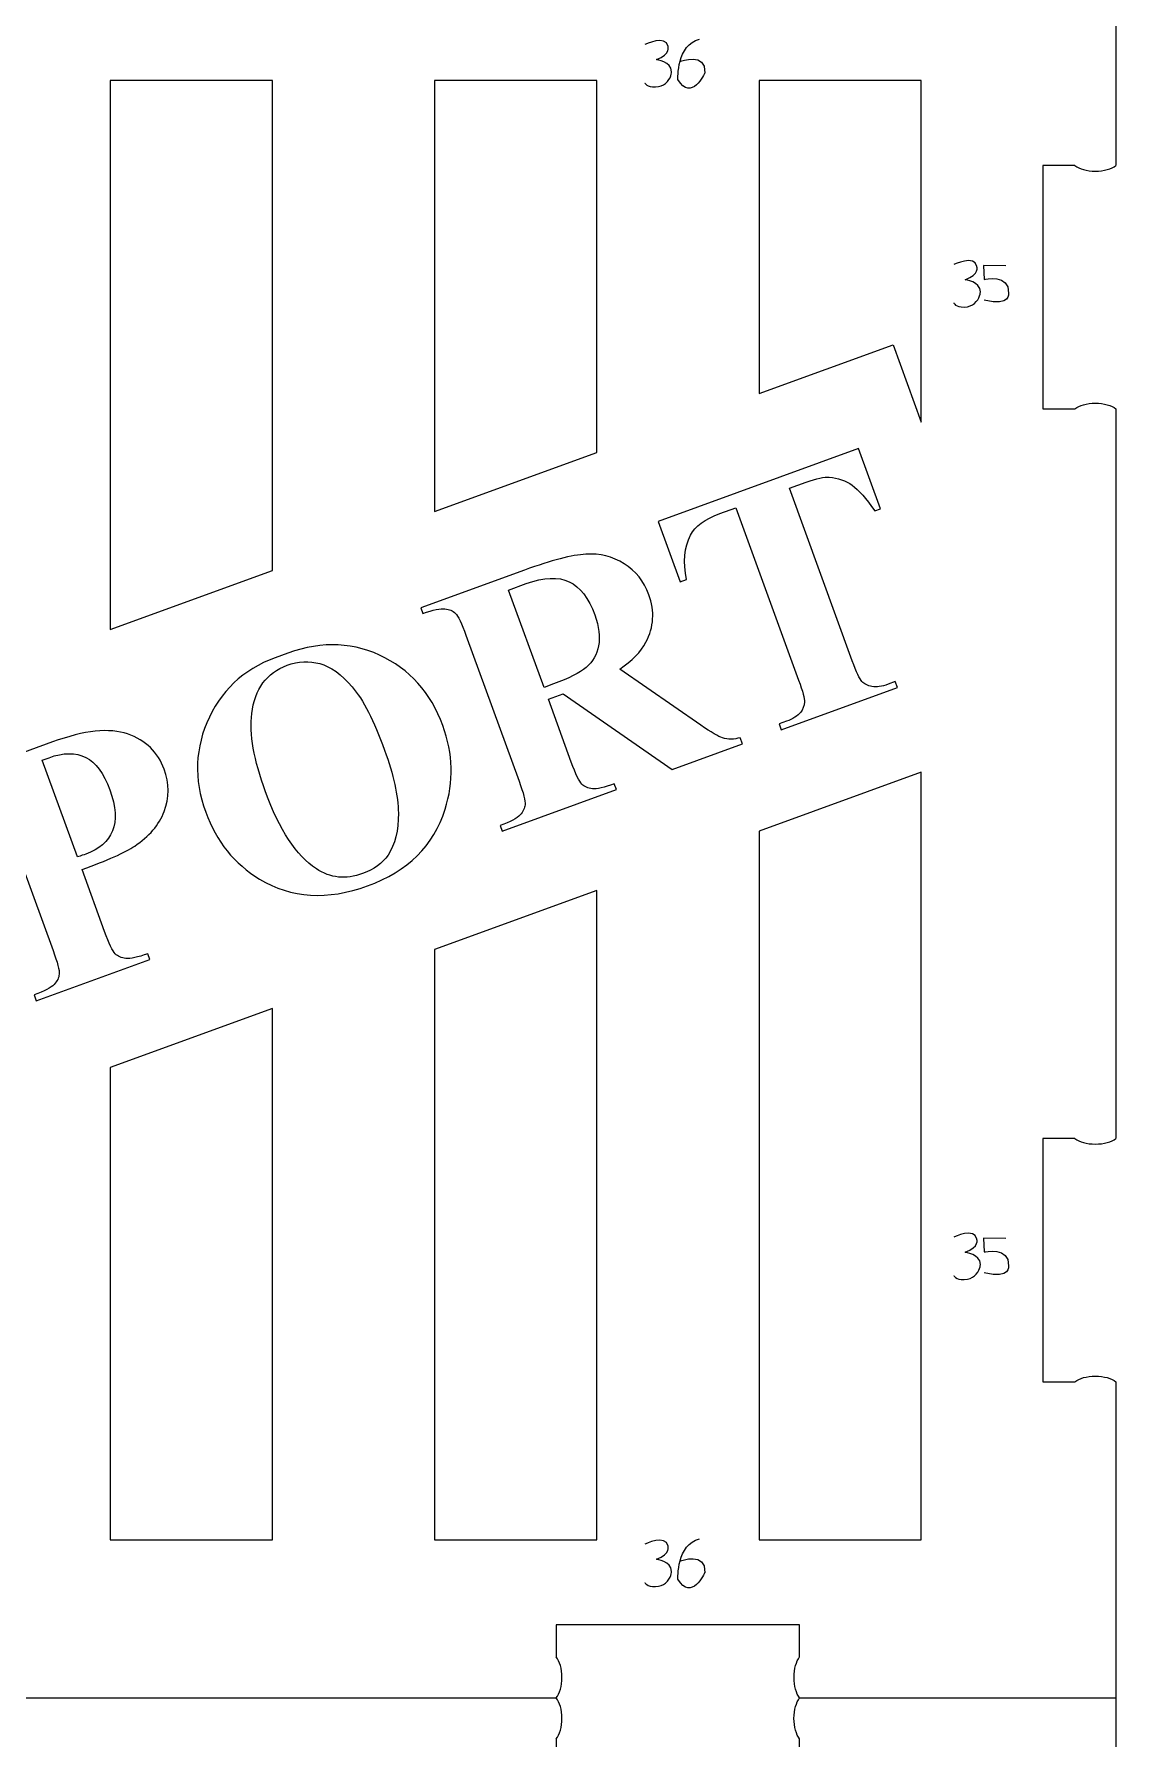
# Model space of a CAD drawing. Header units: centimetres. Extents: x -25 to 25, y -32.5 to 32.5.
# Drawn here: x 9.98 to 14.42, y -1.8 to 5.21 of the extents above; entities that cross this region are included whole.
import ezdxf

# ---------------------------------------------------------------- set-up
doc = ezdxf.new("R2010")
doc.units = ezdxf.units.CM
doc.header["$MEASUREMENT"] = 0
doc.layers.add('Capa 1', color=7, linetype='Continuous')

msp = doc.modelspace()

# ---------------------------------------------------------------- linework, layer by layer
at = {"layer": 'Capa 1', "color": 250, "lineweight": 20}
for points, knots in [([(13.12394, 5.66759), (13.12394, 5.66759), (14.12394, 5.66759), (14.12394, 5.66759), (14.12394, 5.66759), (14.12394, 5.66759), (14.42394, 5.66759), (14.42394, 5.66759), (14.42394, 5.66759), (14.42394, 5.66759), (14.42394, 4.66759), (14.42394, 4.66759)], [0, 0, 0, 0, 0.25, 0.25, 0.25, 0.25, 0.5, 0.5, 0.5, 0.5, 1, 1, 1, 1]), ([(14.2555, 4.66765), (14.2555, 4.66765), (14.12394, 4.66759), (14.12394, 4.66759), (14.12394, 4.66759), (14.12394, 4.66759), (14.12394, 3.66759), (14.12394, 3.66759), (14.12394, 3.66759), (14.12394, 3.66759), (14.2555, 3.66765), (14.2555, 3.66765)], [0, 0, 0, 0, 0.25, 0.25, 0.25, 0.25, 0.5, 0.5, 0.5, 0.5, 1, 1, 1, 1]), ([(14.2555, 4.66765), (14.27327, 4.65379), (14.30435, 4.64461), (14.33971, 4.6446), (14.33971, 4.6446), (14.37507, 4.64459), (14.40615, 4.65375), (14.42394, 4.6676)], [0, 0, 0, 0, 0.3333333, 0.3333333, 0.3333333, 0.3333333, 1, 1, 1, 1]), ([(14.2555, 3.66765), (14.27328, 3.6815), (14.30437, 3.69066), (14.33973, 3.69065), (14.33973, 3.69065), (14.37508, 3.69064), (14.40617, 3.68145), (14.42394, 3.66759)], [0, 0, 0, 0, 0.3333333, 0.3333333, 0.3333333, 0.3333333, 1, 1, 1, 1]), ([(14.2555, 0.66765), (14.2555, 0.66765), (14.12394, 0.66759), (14.12394, 0.66759), (14.12394, 0.66759), (14.12394, 0.66759), (14.12394, -0.33241), (14.12394, -0.33241), (14.12394, -0.33241), (14.12394, -0.33241), (14.2555, -0.33235), (14.2555, -0.33235)], [0, 0, 0, 0, 0.25, 0.25, 0.25, 0.25, 0.5, 0.5, 0.5, 0.5, 1, 1, 1, 1]), ([(14.2555, 0.66765), (14.27327, 0.65379), (14.30435, 0.64461), (14.33971, 0.6446), (14.33971, 0.6446), (14.37507, 0.64459), (14.40615, 0.65375), (14.42394, 0.6676)], [0, 0, 0, 0, 0.3333333, 0.3333333, 0.3333333, 0.3333333, 1, 1, 1, 1]), ([(14.2555, -0.33235), (14.27328, -0.3185), (14.30437, -0.30934), (14.33973, -0.30935), (14.33973, -0.30935), (14.37508, -0.30936), (14.40617, -0.31855), (14.42394, -0.33241)], [0, 0, 0, 0, 0.3333333, 0.3333333, 0.3333333, 0.3333333, 1, 1, 1, 1]), ([(14.42394, -0.33241), (14.42394, -0.33241), (14.42394, -1.33241), (14.42394, -1.33241), (14.42394, -1.33241), (14.42394, -1.33241), (14.42394, -1.63241), (14.42394, -1.63241)], [0, 0, 0, 0, 0.3333333, 0.3333333, 0.3333333, 0.3333333, 1, 1, 1, 1]), ([(13.124, -1.46397), (13.124, -1.46397), (13.12394, -1.33241), (13.12394, -1.33241), (13.12394, -1.33241), (13.12394, -1.33241), (12.12394, -1.33241), (12.12394, -1.33241), (12.12394, -1.33241), (12.12394, -1.33241), (12.12399, -1.46397), (12.12399, -1.46397)], [0, 0, 0, 0, 0.25, 0.25, 0.25, 0.25, 0.5, 0.5, 0.5, 0.5, 1, 1, 1, 1]), ([(12.12394, -1.63241), (12.1378, -1.61464), (12.14698, -1.58356), (12.14699, -1.5482), (12.14699, -1.5482), (12.147, -1.51284), (12.13784, -1.48176), (12.12399, -1.46397)], [0, 0, 0, 0, 0.3333333, 0.3333333, 0.3333333, 0.3333333, 1, 1, 1, 1]), ([(13.12394, -1.63241), (13.11009, -1.61463), (13.10093, -1.58354), (13.10094, -1.54818), (13.10094, -1.54818), (13.10095, -1.51283), (13.11014, -1.48174), (13.124, -1.46397)], [0, 0, 0, 0, 0.3333333, 0.3333333, 0.3333333, 0.3333333, 1, 1, 1, 1]), ([(12.12389, -1.80085), (12.13775, -1.78308), (12.14693, -1.752), (12.14694, -1.71664), (12.14694, -1.71664), (12.14695, -1.68128), (12.13779, -1.6502), (12.12394, -1.63241)], [0, 0, 0, 0, 0.3333333, 0.3333333, 0.3333333, 0.3333333, 1, 1, 1, 1]), ([(13.12389, -1.80085), (13.11004, -1.78307), (13.10088, -1.75198), (13.10089, -1.71662), (13.10089, -1.71662), (13.1009, -1.68127), (13.11009, -1.65018), (13.12395, -1.63241)], [0, 0, 0, 0, 0.3333333, 0.3333333, 0.3333333, 0.3333333, 1, 1, 1, 1]), ([(13.12394, -1.63241), (13.12394, -1.63241), (14.12394, -1.63241), (14.12394, -1.63241), (14.12394, -1.63241), (14.12394, -1.63241), (14.42394, -1.63241), (14.42394, -1.63241), (14.42394, -1.63241), (14.42394, -1.63241), (14.42394, -2.63241), (14.42394, -2.63241)], [0, 0, 0, 0, 0.25, 0.25, 0.25, 0.25, 0.5, 0.5, 0.5, 0.5, 1, 1, 1, 1]), ([(12.12389, -1.80085), (12.12389, -1.80085), (12.12394, -1.93241), (12.12394, -1.93241), (12.12394, -1.93241), (12.12394, -1.93241), (13.12394, -1.93241), (13.12394, -1.93241), (13.12394, -1.93241), (13.12394, -1.93241), (13.12389, -1.80085), (13.12389, -1.80085)], [0, 0, 0, 0, 0.25, 0.25, 0.25, 0.25, 0.5, 0.5, 0.5, 0.5, 1, 1, 1, 1])]:
    msp.add_open_spline(points, degree=3, knots=knots, dxfattribs=at)
at = {"layer": 'Capa 1', "color": 22, "lineweight": 5}
for points, knots in [([(12.48807, 5.00784), (12.48807, 5.00784), (12.4953, 4.98936), (12.53135, 4.99056), (12.53135, 4.99056), (12.55006, 4.99118), (12.56346, 4.99787), (12.57318, 5.00552), (12.57318, 5.00552), (12.59688, 5.02422), (12.5981, 5.05326), (12.5981, 5.05326), (12.5981, 5.05326), (12.59688, 5.09497), (12.53566, 5.10301), (12.53566, 5.10301), (12.53566, 5.10301), (12.59562, 5.1253), (12.58325, 5.15743), (12.58325, 5.15743), (12.58325, 5.15743), (12.57461, 5.20686), (12.48807, 5.16487), (12.48807, 5.16487)], [0, 0, 0, 0, 0.1428571, 0.1428571, 0.1428571, 0.1428571, 0.2857143, 0.2857143, 0.2857143, 0.2857143, 0.4285714, 0.4285714, 0.4285714, 0.4285714, 0.5714286, 0.5714286, 0.5714286, 0.5714286, 0.7142857, 0.7142857, 0.7142857, 0.7142857, 1, 1, 1, 1]), ([(12.63533, 5.09612), (12.63533, 5.09612), (12.73917, 5.13667), (12.73422, 5.04801), (12.73422, 5.04801), (12.73422, 5.04801), (12.67903, 4.92624), (12.62377, 5.02193), (12.62377, 5.02193), (12.62377, 5.02193), (12.61883, 5.167), (12.71274, 5.18676)], [0, 0, 0, 0, 0.25, 0.25, 0.25, 0.25, 0.5, 0.5, 0.5, 0.5, 1, 1, 1, 1]), ([(13.75726, 4.10317), (13.75726, 4.10317), (13.76449, 4.08469), (13.80054, 4.08589), (13.80054, 4.08589), (13.81925, 4.08651), (13.83265, 4.0932), (13.84237, 4.10085), (13.84237, 4.10085), (13.86607, 4.11955), (13.86729, 4.14859), (13.86729, 4.14859), (13.86729, 4.14859), (13.86607, 4.1903), (13.80485, 4.19834), (13.80485, 4.19834), (13.80485, 4.19834), (13.86481, 4.22063), (13.85244, 4.25276), (13.85244, 4.25276), (13.85244, 4.25276), (13.8438, 4.30219), (13.75726, 4.2602), (13.75726, 4.2602)], [0, 0, 0, 0, 0.1428571, 0.1428571, 0.1428571, 0.1428571, 0.2857143, 0.2857143, 0.2857143, 0.2857143, 0.4285714, 0.4285714, 0.4285714, 0.4285714, 0.5714286, 0.5714286, 0.5714286, 0.5714286, 0.7142857, 0.7142857, 0.7142857, 0.7142857, 1, 1, 1, 1]), ([(13.9713, 4.25554), (13.9713, 4.25554), (13.87983, 4.25609), (13.87983, 4.25609), (13.87983, 4.25609), (13.87983, 4.25609), (13.88312, 4.19971), (13.88312, 4.19971)], [0, 0, 0, 0, 0.3333333, 0.3333333, 0.3333333, 0.3333333, 1, 1, 1, 1]), ([(13.88312, 4.19971), (13.88312, 4.19971), (13.98821, 4.22377), (13.98203, 4.14254), (13.98203, 4.14254), (13.98203, 4.14254), (13.99314, 4.08685), (13.88312, 4.11406)], [0, 0, 0, 0, 0.3333333, 0.3333333, 0.3333333, 0.3333333, 1, 1, 1, 1]), ([(13.75726, 0.10461), (13.75726, 0.10461), (13.76449, 0.08613), (13.80054, 0.08733), (13.80054, 0.08733), (13.81925, 0.08795), (13.83265, 0.09464), (13.84237, 0.10229), (13.84237, 0.10229), (13.86607, 0.12099), (13.86729, 0.15003), (13.86729, 0.15003), (13.86729, 0.15003), (13.86607, 0.19174), (13.80485, 0.19978), (13.80485, 0.19978), (13.80485, 0.19978), (13.86481, 0.22207), (13.85244, 0.2542), (13.85244, 0.2542), (13.85244, 0.2542), (13.8438, 0.30363), (13.75726, 0.26164), (13.75726, 0.26164)], [0, 0, 0, 0, 0.1428571, 0.1428571, 0.1428571, 0.1428571, 0.2857143, 0.2857143, 0.2857143, 0.2857143, 0.4285714, 0.4285714, 0.4285714, 0.4285714, 0.5714286, 0.5714286, 0.5714286, 0.5714286, 0.7142857, 0.7142857, 0.7142857, 0.7142857, 1, 1, 1, 1]), ([(13.9713, 0.25698), (13.9713, 0.25698), (13.87983, 0.25753), (13.87983, 0.25753), (13.87983, 0.25753), (13.87983, 0.25753), (13.88312, 0.20115), (13.88312, 0.20115)], [0, 0, 0, 0, 0.3333333, 0.3333333, 0.3333333, 0.3333333, 1, 1, 1, 1]), ([(13.88312, 0.20115), (13.88312, 0.20115), (13.98821, 0.22521), (13.98203, 0.14398), (13.98203, 0.14398), (13.98203, 0.14398), (13.99314, 0.08829), (13.88312, 0.1155)], [0, 0, 0, 0, 0.3333333, 0.3333333, 0.3333333, 0.3333333, 1, 1, 1, 1]), ([(12.48807, -1.15758), (12.48807, -1.15758), (12.4953, -1.17606), (12.53135, -1.17486), (12.53135, -1.17486), (12.55006, -1.17424), (12.56346, -1.16755), (12.57318, -1.1599), (12.57318, -1.1599), (12.59688, -1.1412), (12.5981, -1.11216), (12.5981, -1.11216), (12.5981, -1.11216), (12.59688, -1.07045), (12.53566, -1.06241), (12.53566, -1.06241), (12.53566, -1.06241), (12.59562, -1.04012), (12.58325, -1.00799), (12.58325, -1.00799), (12.58325, -1.00799), (12.57461, -0.95856), (12.48807, -1.00055), (12.48807, -1.00055)], [0, 0, 0, 0, 0.1428571, 0.1428571, 0.1428571, 0.1428571, 0.2857143, 0.2857143, 0.2857143, 0.2857143, 0.4285714, 0.4285714, 0.4285714, 0.4285714, 0.5714286, 0.5714286, 0.5714286, 0.5714286, 0.7142857, 0.7142857, 0.7142857, 0.7142857, 1, 1, 1, 1]), ([(12.63533, -1.0693), (12.63533, -1.0693), (12.73917, -1.02875), (12.73422, -1.11741), (12.73422, -1.11741), (12.73422, -1.11741), (12.67903, -1.23918), (12.62377, -1.14349), (12.62377, -1.14349), (12.62377, -1.14349), (12.61883, -0.99842), (12.71274, -0.97866)], [0, 0, 0, 0, 0.25, 0.25, 0.25, 0.25, 0.5, 0.5, 0.5, 0.5, 1, 1, 1, 1])]:
    msp.add_open_spline(points, degree=3, knots=knots, dxfattribs=at)
at = {"layer": 'Capa 1', "color": 240, "lineweight": 20}
for points, knots in [([(10.29061, 5.01759), (10.29061, 5.01759), (10.95727, 5.01759), (10.95727, 5.01759), (10.95727, 5.01759), (10.95727, 5.01759), (10.95727, 3.00248), (10.95727, 3.00248), (10.95727, 3.00248), (10.95727, 3.00248), (10.29061, 2.75984), (10.29061, 2.75984), (10.29061, 2.75984), (10.29061, 2.75984), (10.29061, 5.01759), (10.29061, 5.01759)], [0, 0, 0, 0, 0.2, 0.2, 0.2, 0.2, 0.4, 0.4, 0.4, 0.4, 0.6, 0.6, 0.6, 0.6, 1, 1, 1, 1]), ([(11.62394, 5.01759), (11.62394, 5.01759), (12.29061, 5.01759), (12.29061, 5.01759), (12.29061, 5.01759), (12.29061, 5.01759), (12.29061, 3.48778), (12.29061, 3.48778), (12.29061, 3.48778), (12.29061, 3.48778), (11.62394, 3.24513), (11.62394, 3.24513), (11.62394, 3.24513), (11.62394, 3.24513), (11.62394, 5.01759), (11.62394, 5.01759)], [0, 0, 0, 0, 0.2, 0.2, 0.2, 0.2, 0.4, 0.4, 0.4, 0.4, 0.6, 0.6, 0.6, 0.6, 1, 1, 1, 1]), ([(12.95727, 5.01759), (12.95727, 5.01759), (13.62394, 5.01759), (13.62394, 5.01759), (13.62394, 5.01759), (13.62394, 5.01759), (13.62394, 3.61314), (13.62394, 3.61314), (13.62394, 3.61314), (13.62394, 3.61314), (13.50826, 3.93097), (13.50826, 3.93097), (13.50826, 3.93097), (13.50826, 3.93097), (12.95727, 3.73043), (12.95727, 3.73043), (12.95727, 3.73043), (12.95727, 3.73043), (12.95727, 5.01759), (12.95727, 5.01759)], [0, 0, 0, 0, 0.1666667, 0.1666667, 0.1666667, 0.1666667, 0.3333333, 0.3333333, 0.3333333, 0.3333333, 0.5, 0.5, 0.5, 0.5, 0.6666667, 0.6666667, 0.6666667, 0.6666667, 1, 1, 1, 1]), ([(13.62394, 2.17313), (13.62394, 2.17313), (13.62394, -0.98241), (13.62394, -0.98241), (13.62394, -0.98241), (13.62394, -0.98241), (12.95727, -0.98241), (12.95727, -0.98241), (12.95727, -0.98241), (12.95727, -0.98241), (12.95727, 1.93048), (12.95727, 1.93048), (12.95727, 1.93048), (12.95727, 1.93048), (13.62394, 2.17313), (13.62394, 2.17313)], [0, 0, 0, 0, 0.2, 0.2, 0.2, 0.2, 0.4, 0.4, 0.4, 0.4, 0.6, 0.6, 0.6, 0.6, 1, 1, 1, 1]), ([(12.29061, 1.68784), (12.29061, 1.68784), (12.29061, -0.98241), (12.29061, -0.98241), (12.29061, -0.98241), (12.29061, -0.98241), (11.62394, -0.98241), (11.62394, -0.98241), (11.62394, -0.98241), (11.62394, -0.98241), (11.62394, 1.44519), (11.62394, 1.44519), (11.62394, 1.44519), (11.62394, 1.44519), (12.29061, 1.68784), (12.29061, 1.68784)], [0, 0, 0, 0, 0.2, 0.2, 0.2, 0.2, 0.4, 0.4, 0.4, 0.4, 0.6, 0.6, 0.6, 0.6, 1, 1, 1, 1]), ([(10.95727, 1.20254), (10.95727, 1.20254), (10.95727, -0.98241), (10.95727, -0.98241), (10.95727, -0.98241), (10.95727, -0.98241), (10.29061, -0.98241), (10.29061, -0.98241), (10.29061, -0.98241), (10.29061, -0.98241), (10.29061, 0.9599), (10.29061, 0.9599), (10.29061, 0.9599), (10.29061, 0.9599), (10.95727, 1.20254), (10.95727, 1.20254)], [0, 0, 0, 0, 0.2, 0.2, 0.2, 0.2, 0.4, 0.4, 0.4, 0.4, 0.6, 0.6, 0.6, 0.6, 1, 1, 1, 1])]:
    msp.add_open_spline(points, degree=3, knots=knots, dxfattribs=at)
at = {"layer": 'Capa 1', "color": 250, "lineweight": 20}
for points in [[(14.42394, 3.66759), (14.42394, 3.66759), (14.42394, 0.66759), (14.42394, 0.66759)], [(9.12394, -1.63241), (9.12394, -1.63241), (12.12394, -1.63241), (12.12394, -1.63241)]]:
    msp.add_open_spline(points, degree=3, dxfattribs=at)
at = {"layer": 'Capa 1', "color": 240, "lineweight": 9}
for points, knots in [([(13.36626, 3.50384), (13.36626, 3.50384), (13.45648, 3.25596), (13.45648, 3.25596), (13.45648, 3.25596), (13.45648, 3.25596), (13.43294, 3.24739), (13.43294, 3.24739), (13.43294, 3.24739), (13.39757, 3.29934), (13.36669, 3.33462), (13.34007, 3.35317), (13.34007, 3.35317), (13.31338, 3.37194), (13.28192, 3.38297), (13.24585, 3.38656), (13.24585, 3.38656), (13.22582, 3.38843), (13.19431, 3.38166), (13.15138, 3.36604), (13.15138, 3.36604), (13.15138, 3.36604), (13.08214, 3.34083), (13.08214, 3.34083), (13.08214, 3.34083), (13.08214, 3.34083), (13.3402, 2.63181), (13.3402, 2.63181), (13.3402, 2.63181), (13.35742, 2.58449), (13.37072, 2.55588), (13.38008, 2.54595), (13.38008, 2.54595), (13.38944, 2.53602), (13.40338, 2.52933), (13.42134, 2.52594), (13.42134, 2.52594), (13.43962, 2.5224), (13.46153, 2.52541), (13.48738, 2.53482), (13.48738, 2.53482), (13.48738, 2.53482), (13.51738, 2.54574), (13.51738, 2.54574), (13.51738, 2.54574), (13.51738, 2.54574), (13.52595, 2.5222), (13.52595, 2.5222), (13.52595, 2.5222), (13.52595, 2.5222), (13.04818, 2.3483), (13.04818, 2.3483), (13.04818, 2.3483), (13.04818, 2.3483), (13.03962, 2.37184), (13.03962, 2.37184), (13.03962, 2.37184), (13.03962, 2.37184), (13.06986, 2.38285), (13.06986, 2.38285), (13.06986, 2.38285), (13.09617, 2.39243), (13.11563, 2.405), (13.12835, 2.42035), (13.12835, 2.42035), (13.13753, 2.43101), (13.14282, 2.44521), (13.14389, 2.46312), (13.14389, 2.46312), (13.14478, 2.47573), (13.13691, 2.50528), (13.12002, 2.55167), (13.12002, 2.55167), (13.12002, 2.55167), (12.86196, 3.26069), (12.86196, 3.26069), (12.86196, 3.26069), (12.86196, 3.26069), (12.79548, 3.2365), (12.79548, 3.2365), (12.79548, 3.2365), (12.73408, 3.21415), (12.69433, 3.18478), (12.67589, 3.14854), (12.67589, 3.14854), (12.65016, 3.09788), (12.6446, 3.03705), (12.65882, 2.96563), (12.65882, 2.96563), (12.65882, 2.96563), (12.63251, 2.95606), (12.63251, 2.95606), (12.63251, 2.95606), (12.63251, 2.95606), (12.54229, 3.20394), (12.54229, 3.20394), (12.54229, 3.20394), (12.54229, 3.20394), (13.36626, 3.50384), (13.36626, 3.50384)], [0, 0, 0, 0, 0.0384615, 0.0384615, 0.0384615, 0.0384615, 0.0769231, 0.0769231, 0.0769231, 0.0769231, 0.1153846, 0.1153846, 0.1153846, 0.1153846, 0.1538462, 0.1538462, 0.1538462, 0.1538462, 0.1923077, 0.1923077, 0.1923077, 0.1923077, 0.2307692, 0.2307692, 0.2307692, 0.2307692, 0.2692308, 0.2692308, 0.2692308, 0.2692308, 0.3076923, 0.3076923, 0.3076923, 0.3076923, 0.3461538, 0.3461538, 0.3461538, 0.3461538, 0.3846154, 0.3846154, 0.3846154, 0.3846154, 0.4230769, 0.4230769, 0.4230769, 0.4230769, 0.4615385, 0.4615385, 0.4615385, 0.4615385, 0.5, 0.5, 0.5, 0.5, 0.5384615, 0.5384615, 0.5384615, 0.5384615, 0.5769231, 0.5769231, 0.5769231, 0.5769231, 0.6153846, 0.6153846, 0.6153846, 0.6153846, 0.6538462, 0.6538462, 0.6538462, 0.6538462, 0.6923077, 0.6923077, 0.6923077, 0.6923077, 0.7307692, 0.7307692, 0.7307692, 0.7307692, 0.7692308, 0.7692308, 0.7692308, 0.7692308, 0.8076923, 0.8076923, 0.8076923, 0.8076923, 0.8461538, 0.8461538, 0.8461538, 0.8461538, 0.8846154, 0.8846154, 0.8846154, 0.8846154, 0.9230769, 0.9230769, 0.9230769, 0.9230769, 1, 1, 1, 1]), ([(12.09138, 2.47368), (12.09138, 2.47368), (12.18563, 2.21472), (12.18563, 2.21472), (12.18563, 2.21472), (12.20361, 2.16532), (12.21805, 2.13503), (12.2289, 2.1246), (12.2289, 2.1246), (12.23959, 2.11386), (12.25414, 2.10765), (12.27215, 2.10558), (12.27215, 2.10558), (12.29039, 2.10359), (12.32043, 2.11008), (12.36244, 2.12537), (12.36244, 2.12537), (12.36244, 2.12537), (12.371, 2.10183), (12.371, 2.10183), (12.371, 2.10183), (12.371, 2.10183), (11.90155, 1.93096), (11.90155, 1.93096), (11.90155, 1.93096), (11.90155, 1.93096), (11.89298, 1.9545), (11.89298, 1.9545), (11.89298, 1.9545), (11.93545, 1.96996), (11.96288, 1.98439), (11.97502, 1.9977), (11.97502, 1.9977), (11.9874, 2.01109), (11.99423, 2.02533), (11.9957, 2.03999), (11.9957, 2.03999), (11.99731, 2.05495), (11.98897, 2.08719), (11.97099, 2.13659), (11.97099, 2.13659), (11.97099, 2.13659), (11.75274, 2.73622), (11.75274, 2.73622), (11.75274, 2.73622), (11.73468, 2.78585), (11.72035, 2.81591), (11.7095, 2.82633), (11.7095, 2.82633), (11.69878, 2.83708), (11.68425, 2.84328), (11.66624, 2.84536), (11.66624, 2.84536), (11.648, 2.84734), (11.61795, 2.84085), (11.57595, 2.82556), (11.57595, 2.82556), (11.57595, 2.82556), (11.56738, 2.8491), (11.56738, 2.8491), (11.56738, 2.8491), (11.56738, 2.8491), (11.9939, 3.00434), (11.9939, 3.00434), (11.9939, 3.00434), (12.10492, 3.04475), (12.1887, 3.06662), (12.24581, 3.06989), (12.24581, 3.06989), (12.30282, 3.07339), (12.35515, 3.06029), (12.40282, 3.03059), (12.40282, 3.03059), (12.4504, 3.00112), (12.4842, 2.95853), (12.50445, 2.90291), (12.50445, 2.90291), (12.52906, 2.83528), (12.525, 2.77029), (12.49244, 2.70825), (12.49244, 2.70825), (12.47152, 2.66876), (12.43555, 2.63188), (12.3845, 2.59762), (12.3845, 2.59762), (12.3845, 2.59762), (12.71761, 2.36677), (12.71761, 2.36677), (12.71761, 2.36677), (12.76123, 2.33743), (12.79108, 2.32006), (12.80692, 2.31459), (12.80692, 2.31459), (12.83043, 2.30747), (12.85489, 2.30775), (12.87986, 2.31527), (12.87986, 2.31527), (12.87986, 2.31527), (12.88893, 2.29034), (12.88893, 2.29034), (12.88893, 2.29034), (12.88893, 2.29034), (12.59997, 2.18517), (12.59997, 2.18517), (12.59997, 2.18517), (12.59997, 2.18517), (12.15162, 2.49561), (12.15162, 2.49561), (12.15162, 2.49561), (12.15162, 2.49561), (12.09138, 2.47368), (12.09138, 2.47368)], [0, 0, 0, 0, 0.0344828, 0.0344828, 0.0344828, 0.0344828, 0.0689655, 0.0689655, 0.0689655, 0.0689655, 0.1034483, 0.1034483, 0.1034483, 0.1034483, 0.137931, 0.137931, 0.137931, 0.137931, 0.1724138, 0.1724138, 0.1724138, 0.1724138, 0.2068966, 0.2068966, 0.2068966, 0.2068966, 0.2413793, 0.2413793, 0.2413793, 0.2413793, 0.2758621, 0.2758621, 0.2758621, 0.2758621, 0.3103448, 0.3103448, 0.3103448, 0.3103448, 0.3448276, 0.3448276, 0.3448276, 0.3448276, 0.3793103, 0.3793103, 0.3793103, 0.3793103, 0.4137931, 0.4137931, 0.4137931, 0.4137931, 0.4482759, 0.4482759, 0.4482759, 0.4482759, 0.4827586, 0.4827586, 0.4827586, 0.4827586, 0.5172414, 0.5172414, 0.5172414, 0.5172414, 0.5517241, 0.5517241, 0.5517241, 0.5517241, 0.5862069, 0.5862069, 0.5862069, 0.5862069, 0.6206897, 0.6206897, 0.6206897, 0.6206897, 0.6551724, 0.6551724, 0.6551724, 0.6551724, 0.6896552, 0.6896552, 0.6896552, 0.6896552, 0.7241379, 0.7241379, 0.7241379, 0.7241379, 0.7586207, 0.7586207, 0.7586207, 0.7586207, 0.7931034, 0.7931034, 0.7931034, 0.7931034, 0.8275862, 0.8275862, 0.8275862, 0.8275862, 0.862069, 0.862069, 0.862069, 0.862069, 0.8965517, 0.8965517, 0.8965517, 0.8965517, 0.9310345, 0.9310345, 0.9310345, 0.9310345, 1, 1, 1, 1]), ([(11.92807, 2.92236), (11.92807, 2.92236), (12.07374, 2.52215), (12.07374, 2.52215), (12.07374, 2.52215), (12.07374, 2.52215), (12.11229, 2.53618), (12.11229, 2.53618), (12.11229, 2.53618), (12.17507, 2.55903), (12.22005, 2.58194), (12.24709, 2.60458), (12.24709, 2.60458), (12.27405, 2.62746), (12.29096, 2.65714), (12.29789, 2.69338), (12.29789, 2.69338), (12.30482, 2.72963), (12.29963, 2.77191), (12.28216, 2.81992), (12.28216, 2.81992), (12.25679, 2.88962), (12.22167, 2.93512), (12.1768, 2.95643), (12.1768, 2.95643), (12.13193, 2.97774), (12.07326, 2.97521), (12.00055, 2.94874), (12.00055, 2.94874), (12.00055, 2.94874), (11.92807, 2.92236), (11.92807, 2.92236)], [0, 0, 0, 0, 0.1111111, 0.1111111, 0.1111111, 0.1111111, 0.2222222, 0.2222222, 0.2222222, 0.2222222, 0.3333333, 0.3333333, 0.3333333, 0.3333333, 0.4444444, 0.4444444, 0.4444444, 0.4444444, 0.5555556, 0.5555556, 0.5555556, 0.5555556, 0.6666667, 0.6666667, 0.6666667, 0.6666667, 0.7777778, 0.7777778, 0.7777778, 0.7777778, 1, 1, 1, 1]), ([(10.99396, 2.65294), (11.13812, 2.71142), (11.27244, 2.71222), (11.39677, 2.65501), (11.39677, 2.65501), (11.52118, 2.59757), (11.60805, 2.50111), (11.65761, 2.36493), (11.65761, 2.36493), (11.69987, 2.24884), (11.70292, 2.13416), (11.66701, 2.02098), (11.66701, 2.02098), (11.61935, 1.87112), (11.51329, 1.76612), (11.34849, 1.70614), (11.34849, 1.70614), (11.18324, 1.64599), (11.03527, 1.65539), (10.90437, 1.73426), (10.90437, 1.73426), (10.80088, 1.79669), (10.72705, 1.88823), (10.68294, 2.00941), (10.68294, 2.00941), (10.63338, 2.14558), (10.63853, 2.27579), (10.6983, 2.40027), (10.6983, 2.40027), (10.75798, 2.52497), (10.85654, 2.60894), (10.99396, 2.65294)], [0, 0, 0, 0, 0.1111111, 0.1111111, 0.1111111, 0.1111111, 0.2222222, 0.2222222, 0.2222222, 0.2222222, 0.3333333, 0.3333333, 0.3333333, 0.3333333, 0.4444444, 0.4444444, 0.4444444, 0.4444444, 0.5555556, 0.5555556, 0.5555556, 0.5555556, 0.6666667, 0.6666667, 0.6666667, 0.6666667, 0.7777778, 0.7777778, 0.7777778, 0.7777778, 1, 1, 1, 1]), ([(11.01765, 2.61295), (10.93341, 2.58229), (10.88502, 2.51632), (10.8721, 2.41465), (10.8721, 2.41465), (10.86186, 2.33146), (10.88081, 2.22413), (10.92869, 2.09257), (10.92869, 2.09257), (10.98556, 1.93632), (11.05535, 1.83077), (11.13773, 1.77607), (11.13773, 1.77607), (11.19526, 1.73794), (11.25852, 1.73142), (11.32777, 1.75662), (11.32777, 1.75662), (11.37438, 1.77359), (11.40927, 1.7991), (11.43229, 1.83283), (11.43229, 1.83283), (11.46149, 1.87613), (11.47585, 1.93363), (11.47499, 2.00494), (11.47499, 2.00494), (11.47412, 2.07623), (11.45512, 2.1629), (11.41816, 2.26446), (11.41816, 2.26446), (11.37406, 2.38563), (11.32974, 2.47221), (11.28528, 2.52399), (11.28528, 2.52399), (11.24073, 2.576), (11.19643, 2.60797), (11.15235, 2.61989), (11.15235, 2.61989), (11.10829, 2.63182), (11.06336, 2.62959), (11.01765, 2.61295)], [0, 0, 0, 0, 0.0909091, 0.0909091, 0.0909091, 0.0909091, 0.1818182, 0.1818182, 0.1818182, 0.1818182, 0.2727273, 0.2727273, 0.2727273, 0.2727273, 0.3636364, 0.3636364, 0.3636364, 0.3636364, 0.4545455, 0.4545455, 0.4545455, 0.4545455, 0.5454545, 0.5454545, 0.5454545, 0.5454545, 0.6363636, 0.6363636, 0.6363636, 0.6363636, 0.7272727, 0.7272727, 0.7272727, 0.7272727, 0.8181818, 0.8181818, 0.8181818, 0.8181818, 1, 1, 1, 1]), ([(10.17487, 1.77299), (10.17487, 1.77299), (10.26761, 1.51818), (10.26761, 1.51818), (10.26761, 1.51818), (10.28584, 1.46809), (10.30026, 1.4378), (10.3112, 1.42714), (10.3112, 1.42714), (10.32191, 1.4164), (10.33654, 1.40996), (10.35509, 1.40782), (10.35509, 1.40782), (10.37332, 1.40584), (10.40337, 1.41233), (10.44492, 1.42745), (10.44492, 1.42745), (10.44492, 1.42745), (10.45349, 1.40391), (10.45349, 1.40391), (10.45349, 1.40391), (10.45349, 1.40391), (9.9868, 1.23405), (9.9868, 1.23405), (9.9868, 1.23405), (9.9868, 1.23405), (9.97823, 1.25759), (9.97823, 1.25759), (9.97823, 1.25759), (10.0207, 1.27305), (10.04812, 1.28748), (10.06018, 1.30101), (10.06018, 1.30101), (10.07255, 1.31441), (10.07939, 1.32866), (10.08078, 1.34354), (10.08078, 1.34354), (10.08239, 1.3585), (10.07396, 1.39098), (10.05573, 1.44106), (10.05573, 1.44106), (10.05573, 1.44106), (9.83849, 2.03792), (9.83849, 2.03792), (9.83849, 2.03792), (9.82026, 2.088), (9.80584, 2.11831), (9.79491, 2.12896), (9.79491, 2.12896), (9.7842, 2.1397), (9.7698, 2.14622), (9.75148, 2.14844), (9.75148, 2.14844), (9.73325, 2.15043), (9.70319, 2.14394), (9.66119, 2.12865), (9.66119, 2.12865), (9.66119, 2.12865), (9.65262, 2.15219), (9.65262, 2.15219), (9.65262, 2.15219), (9.65262, 2.15219), (10.05284, 2.29785), (10.05284, 2.29785), (10.05284, 2.29785), (10.18463, 2.34582), (10.28782, 2.35672), (10.36211, 2.3307), (10.36211, 2.3307), (10.43672, 2.30453), (10.48668, 2.25633), (10.51231, 2.18593), (10.51231, 2.18593), (10.53406, 2.12616), (10.53416, 2.06843), (10.51246, 2.01244), (10.51246, 2.01244), (10.49099, 1.95653), (10.45049, 1.90911), (10.39102, 1.86995), (10.39102, 1.86995), (10.35135, 1.84323), (10.2792, 1.81096), (10.17487, 1.77299)], [0, 0, 0, 0, 0.0454545, 0.0454545, 0.0454545, 0.0454545, 0.0909091, 0.0909091, 0.0909091, 0.0909091, 0.1363636, 0.1363636, 0.1363636, 0.1363636, 0.1818182, 0.1818182, 0.1818182, 0.1818182, 0.2272727, 0.2272727, 0.2272727, 0.2272727, 0.2727273, 0.2727273, 0.2727273, 0.2727273, 0.3181818, 0.3181818, 0.3181818, 0.3181818, 0.3636364, 0.3636364, 0.3636364, 0.3636364, 0.4090909, 0.4090909, 0.4090909, 0.4090909, 0.4545455, 0.4545455, 0.4545455, 0.4545455, 0.5, 0.5, 0.5, 0.5, 0.5454545, 0.5454545, 0.5454545, 0.5454545, 0.5909091, 0.5909091, 0.5909091, 0.5909091, 0.6363636, 0.6363636, 0.6363636, 0.6363636, 0.6818182, 0.6818182, 0.6818182, 0.6818182, 0.7272727, 0.7272727, 0.7272727, 0.7272727, 0.7727273, 0.7727273, 0.7727273, 0.7727273, 0.8181818, 0.8181818, 0.8181818, 0.8181818, 0.8636364, 0.8636364, 0.8636364, 0.8636364, 0.9090909, 0.9090909, 0.9090909, 0.9090909, 1, 1, 1, 1]), ([(10.01106, 2.22305), (10.01106, 2.22305), (10.15572, 1.82561), (10.15572, 1.82561), (10.15572, 1.82561), (10.17105, 1.83015), (10.18253, 1.83381), (10.19014, 1.83658), (10.19014, 1.83658), (10.24531, 1.85666), (10.28205, 1.88859), (10.29989, 1.93219), (10.29989, 1.93219), (10.31774, 1.9758), (10.31426, 2.03204), (10.28922, 2.10082), (10.28922, 2.10082), (10.26436, 2.16913), (10.23121, 2.21354), (10.18993, 2.23432), (10.18993, 2.23432), (10.14865, 2.25509), (10.09808, 2.25472), (10.03899, 2.23322), (10.03899, 2.23322), (10.03899, 2.23322), (10.01106, 2.22305), (10.01106, 2.22305)], [0, 0, 0, 0, 0.125, 0.125, 0.125, 0.125, 0.25, 0.25, 0.25, 0.25, 0.375, 0.375, 0.375, 0.375, 0.5, 0.5, 0.5, 0.5, 0.625, 0.625, 0.625, 0.625, 0.75, 0.75, 0.75, 0.75, 1, 1, 1, 1])]:
    msp.add_open_spline(points, degree=3, knots=knots, dxfattribs=at)

doc.saveas('drawing.dxf')
